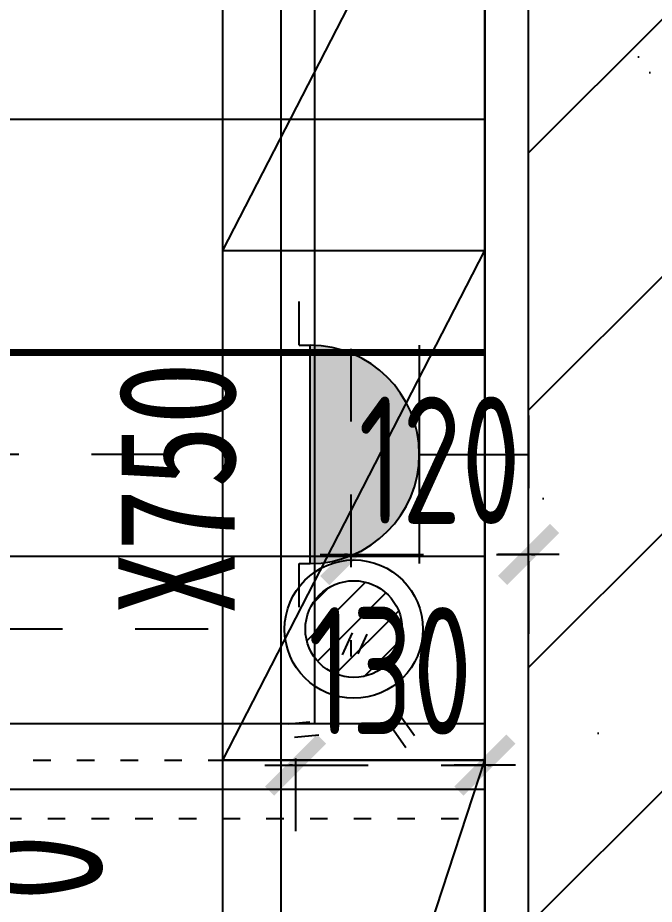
# Model space of a CAD drawing. Extents: x 133656 to 214778, y 12424 to 51506.
# Drawn here: x 162145 to 162582, y 20991 to 21600 of the extents above; entities that cross this region are included whole.
import ezdxf

# ---------------------------------------------------------------- set-up
doc = ezdxf.new("R2010")
doc.units = 0
doc.header["$MEASUREMENT"] = 0
for name, pattern in [('ACAD_ISO03W100', [30, 12, -18]), ('DASH', [0.35, 0.25, -0.1]), ('家具虚线平面', [100, 50, -50])]:
    doc.linetypes.add(name, pattern=pattern)
doc.layers.get('Defpoints').update_dxf_attribs({"color": 8})
for name, color, linetype in [('A-HATH', 8, 'Continuous'), ('B4.装修完成面', 112, 'Continuous'), ('B6.新建墙体定位', 203, 'Continuous'), ('B9.完成面定位', 203, 'Continuous'), ('E1.地面-(平面图)', 136, 'Continuous'), ('F5.洁具层', 133, 'Continuous'), ('G5.天花看线', 152, 'Continuous'), ('K2.强电插座', 132, 'Continuous'), ('PUB_HATCH', 8, 'Continuous'), ('WALL', 6, 'Continuous'), ('wf2水点排水', 1, 'Continuous'), ('WF2水点标注', 1, 'Continuous'), ('地漏', 4, 'Continuous'), ('铝扣板龙骨', 2, 'Continuous')]:
    doc.layers.add(name, color=color, linetype=linetype)
doc.styles.add('标注数字', font='dim.shx', dxfattribs={"width": 0.8})
doc.styles.add('标题文字', font='')
doc.styles.get('标题文字').set_extended_font_data('SimSun')
doc.dimstyles.new('设计2017', dxfattribs={"dimscale": 100, "dimtxt": 2.5, "dimasz": 0.06, "dimexe": 2, "dimexo": 2.5, "dimgap": 0.6, "dimtad": 1, "dimdec": 0, "dimrnd": 5, "dimzin": 0, "dimdsep": 46, "dimtxsty": '标注数字', "dimblk": 'HBA_DIMENSION_TICK', "dimcen": 0.125, "dimclrd": 44, "dimclre": 44, "dimclrt": 50, "dimadec": 0, "dimazin": 0, "dimtfac": 1, "dimtdec": 0, "dimtix": 1, "dimtmove": 0, "dimatfit": 3, "dimldrblk": 'HBA_Leader_Arrow', "dimfxl": 7, "dimfxlon": 1, "dimtvp": 1, "dimtolj": 1, "dimtzin": 0, "dimarcsym": 0})
pattern_1 = [(0, (160826.07, 20329.63), (0, 300), []), (90, (160826.07, 20329.63), (-300, 2e-14), [])]

# ---------------------------------------------------------------- blocks, each defined once
blk = doc.blocks.new('不间断电源')
h = blk.add_hatch(color=8)
h.dxf.hatch_style = 1
h.paths.add_polyline_path([(-70.31, 140.62, 1), (70.31, 140.62)])
for p, q in [((-98.44, 147.66), (-70.31, 147.66)), ((-70.31, 147.66), (-70.31, 140.62)), ((70.31, 147.66), (70.31, 140.62)), ((70.31, 147.66), (98.44, 147.66)), ((-70.31, 140.62), (70.31, 140.62)), ((70.31, 70.31), (-70.31, 70.31)), ((0, 70.31), (0, 0))]:
    blk.add_line(p, q)
blk.add_arc((0, 140.62), 70.31, 180, 0)
at = {"color": 1, "style": '标题文字'}
blk.add_attdef('REF.', (86.03, 32.62), '', height=70.9, dxfattribs=at)
blk = doc.blocks.new('HBA_DIMENSION_TICK')
at = {"color": 0, "linetype": 'ByBlock'}
for p, q in [((-10, 0), (0, 0)), ((0, 0), (10, 0))]:
    blk.add_line(p, q, dxfattribs=at)
at = {"color": 50, "linetype": 'ByBlock'}
blk.add_solid([(-10, -7), (-7, -10), (7, 10), (10, 7)], dxfattribs=at)
blk = doc.blocks.new('*D152')
at = {"layer": 'Defpoints', "color": 0, "linetype": '家具虚线平面', "transparency": 16777216}
for p in [(162169.48, 22249.63), (162035.75, 21299.63), (162346.03, 21299.63)]:
    blk.add_point(p, dxfattribs=at)
at = {"layer": 'K2.强电插座', "color": 44, "linetype": '家具虚线平面', "lineweight": -2, "transparency": 16777216}
for p, q in [((162069.48, 22249.63), (161955.75, 22249.63)), ((162035.75, 22247.23), (162035.75, 21302.03)), ((162246.03, 21299.63), (161955.75, 21299.63))]:
    blk.add_line(p, q, dxfattribs=at)
at = {"layer": 'K2.强电插座', "color": 44, "linetype": '家具虚线平面', "lineweight": -2, "transparency": 16777216, "xscale": 2.4, "yscale": 2.4, "zscale": 2.4}
for p, rotation in [((162035.75, 22249.63), 90), ((162035.75, 21299.63), 270)]:
    blk.add_blockref('HBA_DIMENSION_TICK', p, dxfattribs=dict(at, rotation=rotation))
at = {"layer": 'K2.强电插座', "color": 50, "linetype": '家具虚线平面', "transparency": 16777216, "insert": (161961.75, 21774.63), "char_height": 100, "attachment_point": 5, "rotation": 90, "style": '标注数字'}
blk.add_mtext('\\A1;950', dxfattribs=at)
blk = doc.blocks.new('HBA_Leader_Arrow')
at = {"color": 0, "linetype": 'ByBlock', "ltscale": 0.5}
blk.add_line((3.5, 0), (-10, 0), dxfattribs=at)
for points in [[(-10.99, 11.28), (-6.57, 14.38), (-0.55, 0), (3.5, 0)], [(-10.99, -11.28), (-6.57, -14.38), (-0.55, 0), (3.5, 0)]]:
    blk.add_solid(points, dxfattribs=at)
blk = doc.blocks.new('*D153')
at = {"layer": 'Defpoints', "color": 0, "linetype": '家具虚线平面', "transparency": 16777216}
for p in [(162035.75, 21299.63), (162346.03, 21299.63), (162169.48, 20299.63)]:
    blk.add_point(p, dxfattribs=at)
at = {"layer": 'K2.强电插座', "color": 44, "linetype": '家具虚线平面', "lineweight": -2, "transparency": 16777216}
for p, q in [((162246.03, 21299.63), (161955.75, 21299.63)), ((162035.75, 20302.03), (162035.75, 21297.23)), ((162069.48, 20299.63), (161955.75, 20299.63))]:
    blk.add_line(p, q, dxfattribs=at)
at = {"layer": 'K2.强电插座', "color": 44, "linetype": '家具虚线平面', "lineweight": -2, "transparency": 16777216, "xscale": 2.4, "yscale": 2.4, "zscale": 2.4}
for p, rotation in [((162035.75, 21299.63), 90), ((162035.75, 20299.63), 270)]:
    blk.add_blockref('HBA_DIMENSION_TICK', p, dxfattribs=dict(at, rotation=rotation))
at = {"layer": 'K2.强电插座', "color": 50, "linetype": '家具虚线平面', "transparency": 16777216, "insert": (161961.75, 20799.63), "char_height": 100, "attachment_point": 5, "rotation": 90, "style": '标注数字'}
blk.add_mtext('\\A1;1000', dxfattribs=at)
blk = doc.blocks.new('*D200')
at = {"layer": 'Defpoints', "color": 0, "linetype": '家具虚线平面', "transparency": 16777216}
for p in [(162466.07, 22249.63), (162902.21, 22249.63), (162696.07, 20714.63)]:
    blk.add_point(p, dxfattribs=at)
at = {"layer": 'WF2水点标注', "color": 44, "linetype": '家具虚线平面', "lineweight": -2, "transparency": 16777216}
for p, q in [((162622.21, 22249.63), (162982.21, 22249.63)), ((162902.21, 20717.03), (162902.21, 22247.23)), ((162796.07, 20714.63), (162982.21, 20714.63))]:
    blk.add_line(p, q, dxfattribs=at)
at = {"layer": 'WF2水点标注', "color": 44, "linetype": '家具虚线平面', "lineweight": -2, "transparency": 16777216, "xscale": 2.4, "yscale": 2.4, "zscale": 2.4}
for p, rotation in [((162902.21, 22249.63), 90), ((162902.21, 20714.63), 270)]:
    blk.add_blockref('HBA_DIMENSION_TICK', p, dxfattribs=dict(at, rotation=rotation))
at = {"layer": 'WF2水点标注', "color": 50, "linetype": '家具虚线平面', "transparency": 16777216, "insert": (162828.21, 21482.13), "char_height": 100, "attachment_point": 5, "rotation": 90, "style": '标注数字'}
blk.add_mtext('\\A1;1535', dxfattribs=at)
blk = doc.blocks.new('*D523')
at = {"layer": 'B9.完成面定位', "color": 44, "linetype": '家具虚线平面', "lineweight": -2, "transparency": 16777216}
for p, q in [((162336.03, 21090.72), (162336.03, 21016.22)), ((162466.07, 21090.72), (162466.07, 21016.22)), ((162333.93, 21086.22), (162331.83, 21086.22)), ((162336.03, 21086.22), (162466.07, 21086.22)), ((162468.17, 21086.22), (162470.27, 21086.22))]:
    blk.add_line(p, q, dxfattribs=at)
at = {"layer": 'Defpoints', "color": 0, "linetype": '家具虚线平面', "transparency": 16777216}
for p in [(162336.03, 21178.22), (162466.07, 21178.22), (162466.07, 21086.22)]:
    blk.add_point(p, dxfattribs=at)
at = {"layer": 'B9.完成面定位', "color": 44, "linetype": '家具虚线平面', "lineweight": -2, "transparency": 16777216, "xscale": 2.1, "yscale": 2.1, "zscale": 2.1}
blk.add_blockref('HBA_DIMENSION_TICK', (162336.03, 21086.22), dxfattribs=at)
at = {"layer": 'B9.完成面定位', "color": 44, "linetype": '家具虚线平面', "lineweight": -2, "transparency": 16777216, "xscale": 2.1, "yscale": 2.1, "zscale": 2.1, "rotation": 180}
blk.add_blockref('HBA_DIMENSION_TICK', (162466.07, 21086.22), dxfattribs=at)
at = {"layer": 'B9.完成面定位', "color": 50, "linetype": '家具虚线平面', "transparency": 16777216, "insert": (162401.05, 21150.97), "char_height": 87.5, "attachment_point": 5, "style": '标注数字'}
blk.add_mtext('\\A1;130', dxfattribs=at)
blk = doc.blocks.new('GBHY')
at = {"layer": '地漏', "linetype": 'Continuous'}
h = blk.add_hatch(dxfattribs=at)
h.set_pattern_fill('ANSI31', color=256, scale=4.75, style=0)
h.set_pattern_definition([(45, (-320699.246, -307178.631), (-10.66405414, 10.66405414), [])])
h.paths.add_polyline_path([(162409.32, 21129.63, 1), (162342.82, 21129.63, 1)])
for radius in [47.5, 33.25]:
    blk.add_circle((162376.07, 21129.63), radius, dxfattribs=at)
blk = doc.blocks.new('*D544')
at = {"layer": 'Defpoints', "color": 0, "linetype": '家具虚线平面', "transparency": 16777216}
for p in [(162373.95, 21459.63), (162496.07, 21413.84), (162496.07, 21230.86)]:
    blk.add_point(p, dxfattribs=at)
at = {"layer": 'wf2水点排水', "color": 44, "linetype": '家具虚线平面', "lineweight": -2, "transparency": 16777216}
for p, q in [((162373.95, 21372.13), (162373.95, 21160.86)), ((162496.07, 21326.34), (162496.07, 21160.86)), ((162371.85, 21230.86), (162369.75, 21230.86)), ((162373.95, 21230.86), (162496.07, 21230.86)), ((162498.17, 21230.86), (162500.27, 21230.86))]:
    blk.add_line(p, q, dxfattribs=at)
at = {"layer": 'wf2水点排水', "color": 44, "linetype": '家具虚线平面', "lineweight": -2, "transparency": 16777216, "xscale": 2.1, "yscale": 2.1, "zscale": 2.1}
blk.add_blockref('HBA_DIMENSION_TICK', (162373.95, 21230.86), dxfattribs=at)
at = {"layer": 'wf2水点排水', "color": 44, "linetype": '家具虚线平面', "lineweight": -2, "transparency": 16777216, "xscale": 2.1, "yscale": 2.1, "zscale": 2.1, "rotation": 180}
blk.add_blockref('HBA_DIMENSION_TICK', (162496.07, 21230.86), dxfattribs=at)
at = {"layer": 'wf2水点排水', "color": 50, "linetype": '家具虚线平面', "transparency": 16777216, "insert": (162435.01, 21295.61), "char_height": 87.5, "attachment_point": 5, "style": '标注数字'}
blk.add_mtext('\\A1;120', dxfattribs=at)
blk = doc.blocks.new('*D577')
at = {"layer": 'B6.新建墙体定位', "color": 44, "linetype": '家具虚线平面', "lineweight": -2, "transparency": 16777216}
for p, q in [((162028.57, 22669.63), (161908.35, 22669.63)), ((161978.35, 20331.73), (161978.35, 22667.53)), ((162141.19, 20329.63), (161908.35, 20329.63))]:
    blk.add_line(p, q, dxfattribs=at)
at = {"layer": 'Defpoints', "color": 0, "linetype": '家具虚线平面', "transparency": 16777216}
for p in [(161978.35, 22669.63), (162116.07, 22669.63), (162228.69, 20329.63)]:
    blk.add_point(p, dxfattribs=at)
at = {"layer": 'B6.新建墙体定位', "color": 44, "linetype": '家具虚线平面', "lineweight": -2, "transparency": 16777216, "xscale": 2.1, "yscale": 2.1, "zscale": 2.1}
for p, rotation in [((161978.35, 22669.63), 90), ((161978.35, 20329.63), 270)]:
    blk.add_blockref('HBA_DIMENSION_TICK', p, dxfattribs=dict(at, rotation=rotation))
at = {"layer": 'B6.新建墙体定位', "color": 50, "linetype": '家具虚线平面', "transparency": 16777216, "insert": (161913.6, 21499.63), "char_height": 87.5, "attachment_point": 5, "rotation": 90, "style": '标注数字'}
blk.add_mtext('\\A1;2340', dxfattribs=at)
blk = doc.blocks.new('fasxcvjhgnverts')
for p, q in [((325, 0), (-325, 0)), ((-325, 0), (-325, -600)), ((325, -117.02), (-325, -117.02))]:
    blk.add_line(p, q)
blk = doc.blocks.new('*D646')
at = {"layer": 'Defpoints', "color": 0, "linetype": '家具虚线平面', "transparency": 16777216}
for p in [(162076.84, 21179.63), (162376.07, 21179.63), (162326.98, 20299.63)]:
    blk.add_point(p, dxfattribs=at)
at = {"layer": 'wf2水点排水', "color": 44, "linetype": '家具虚线平面', "lineweight": -2, "transparency": 16777216}
for p, q in [((162276.07, 21179.63), (161996.84, 21179.63)), ((162076.84, 20302.03), (162076.84, 21177.23)), ((162226.98, 20299.63), (161996.84, 20299.63))]:
    blk.add_line(p, q, dxfattribs=at)
at = {"layer": 'wf2水点排水', "color": 44, "linetype": '家具虚线平面', "lineweight": -2, "transparency": 16777216, "xscale": 2.4, "yscale": 2.4, "zscale": 2.4}
for p, rotation in [((162076.84, 21179.63), 90), ((162076.84, 20299.63), 270)]:
    blk.add_blockref('HBA_DIMENSION_TICK', p, dxfattribs=dict(at, rotation=rotation))
at = {"layer": 'wf2水点排水', "color": 50, "linetype": '家具虚线平面', "transparency": 16777216, "insert": (162153.93, 20964.32), "char_height": 100, "attachment_point": 5, "rotation": 90, "style": '标注数字'}
blk.add_mtext('\\A1;880', dxfattribs=at)

msp = doc.modelspace()

# ---------------------------------------------------------------- hatches: boundary and pattern name
at = {"layer": 'E1.地面-(平面图)'}
h = msp.add_hatch(dxfattribs=at)
h.set_pattern_fill('_USER', color=256, scale=300, double=1, pattern_type=0)
h.set_pattern_definition(pattern_1)
h.paths.add_polyline_path([(162466.07, 22669.63), (162116.07, 22669.63), (162116.07, 22669.63), (160826.07, 22669.63), (160826.07, 20329.63), (162466.07, 20329.63)])
at = {"layer": 'G5.天花看线'}
h = msp.add_hatch(dxfattribs=at)
h.set_pattern_fill('_USER', color=256, scale=300, double=1, pattern_type=0)
h.set_pattern_definition(pattern_1)
h.paths.add_polyline_path([(162466.07, 22669.63), (162116.07, 22669.63), (162116.07, 23569.63), (160826.07, 23569.63), (160826.07, 20329.63), (162466.07, 20329.63)])
at = {"layer": 'PUB_HATCH'}
h = msp.add_hatch(dxfattribs=at)
h.set_pattern_fill('钢筋混凝土', color=256, scale=50, style=0)
h.set_pattern_definition([(45, (220021.12, 1073.25), (-88.38835, 88.38835), []), (50, (220021.12, 1073.25), (358.6301, -31.376), [37.5, -412.5]), (355, (220021.1, 1073.25), (-69.3757, 376.096), [30, -330]), (100.4514, (220051, 1070.64), (289.2547, 344.7198), [31.87, -350.571]), (46.1842, (220021.1, 1173.25), (533.6205, -82.7595), [56.25, -618.75]), (96.6356, (220065.6, 1166.36), (467.3314, 487.059), [47.805, -525.8565]), (351.1842, (220021.1, 1173.25), (467.331, 487.0593), [45, -495]), (21, (220071.12, 1148.25), (298.4535, -201.3094), [37.5, -412.5]), (326, (220071.1, 1148.25), (121.6577, 362.575), [30, -330]), (71.4514, (220096, 1131.48), (420.1113, 161.2652), [31.87, -350.571]), (37.5, (220021.12, 1073.25), (6.07993, 166.44693), [0, -326, 0, -335, 0, -331.25]), (7.5, (220021.12, 1073.25), (131.53477, 197.20586), [0, -191, 0, -318.5, 0, -126.25]), (327.5, (219909.62, 1073.25), (266.91122, -11.27744), [0, -125, 0, -390, 0, -517.5]), (317.5, (219859.62, 1073.25), (291.5931, 50.0525), [0, -162.5, 0, -259, 0, -367.5])])
h.paths.add_polyline_path([(162696.07, 21599.48), (162496.07, 21599.48), (162496.07, 20599.63), (162696.07, 20599.63)])

# ---------------------------------------------------------------- linework, layer by layer
at = {"layer": 'B4.装修完成面'}
msp.add_lwpolyline([(161696.07, 20299.63), (161696.07, 20329.63), (162466.07, 20329.63), (162466.07, 22669.63), (162116.07, 22669.63), (162116.07, 23569.63), (160826.07, 23569.63), (160826.07, 20329.63), (160896.07, 20329.63), (160896.07, 20299.63)], dxfattribs=at)
at = {"layer": 'F5.洁具层', "color": 3}
for p, q in [((162286.07, 21439.63), (162466.07, 21789.63)), ((162286.07, 21439.63), (162466.07, 21439.63)), ((162286.07, 21089.63), (162466.07, 21439.63)), ((162286.07, 20539.63), (162466.07, 21089.63))]:
    msp.add_line(p, q, dxfattribs=at)
at = {"layer": 'F5.洁具层', "color": 251, "linetype": 'ACAD_ISO03W100'}
for p, q in [((161886.03, 21089.63), (162466.07, 21089.63)), ((161866.03, 21049.63), (162466.07, 21049.63))]:
    msp.add_line(p, q, dxfattribs=at)
at = {"layer": 'F5.洁具层'}
msp.add_line((161866.03, 21069.63), (162466.07, 21069.63), dxfattribs=at)
at = {"layer": 'F5.洁具层', "color": 3}
for points in [[(162286.07, 21089.63), (162286.07, 21789.63), (162466.07, 21789.63), (162466.07, 21089.63)], [(162286.07, 20379.63), (162286.07, 21089.63), (162466.07, 21089.63), (162466.07, 20379.63)]]:
    msp.add_lwpolyline(points, close=True, dxfattribs=at)
at = {"layer": 'WALL'}
msp.add_line((162496.07, 20299.63), (162496.07, 22699.63), dxfattribs=at)
at = {"layer": 'WF2水点标注', "color": 8, "ltscale": 20}
for p, q in [((162368.26, 21161.95), (162375.18, 21177.12)), ((162379.06, 21162.74), (162385.22, 21176.24)), ((162407.97, 21120.24), (162417.65, 21106.65)), ((162345.9, 21115.66), (162331.13, 21114.25)), ((162351.99, 21106.7), (162335.39, 21105.11)), ((162403.26, 21110.48), (162411.86, 21098.4))]:
    msp.add_line(p, q, dxfattribs=at)
at = {"layer": '铝扣板龙骨', "linetype": 'DASH', "ltscale": 100, "const_width": 5}
msp.add_lwpolyline([(162466.07, 21369.63), (160826.07, 21369.63)], dxfattribs=at)

# ---------------------------------------------------------------- block references
at = {"layer": 'A-HATH'}
msp.add_blockref('GBHY', (0, 50), dxfattribs=at)
at = {"layer": 'F5.洁具层', "linetype": 'DASH', "ltscale": 200, "extrusion": (0, 0, -1), "zscale": -1, "rotation": 90.00000000000001}
msp.add_blockref('fasxcvjhgnverts', (-162466.03, 21439.63), dxfattribs=at)
at = {"layer": 'K2.强电插座'}
ref = msp.add_blockref('不间断电源', (162496.03, 21299.63), dxfattribs=dict(at, xscale=1.066666666666561, yscale=1.066666666666561, zscale=1.066666666666561, rotation=90.00000002951766))
ref.add_attrib('REF.', 'X750', (162294.38, 21189.2), dxfattribs={"layer": '0', "color": 1, "height": 80, "rotation": 90, "style": '标题文字', "width": 0.8})

# ---------------------------------------------------------------- dimensions: what is measured, and where the dimension line sits
at = {"layer": 'B6.新建墙体定位', "linetype": '家具虚线平面'}
dim = msp.add_linear_dim(base=(161978.35, 22669.63), p1=(162228.69, 20329.63), p2=(162116.07, 22669.63), angle=270, dimstyle='设计2017', override={"dimscale": 35, "dimtmove": 1}, dxfattribs=at)
dim.commit()
dim.dimension.update_dxf_attribs({"geometry": '*D577', "text_midpoint": (161913.6, 21499.63)})
at = {"layer": 'B9.完成面定位', "linetype": '家具虚线平面'}
dim = msp.add_linear_dim(base=(162466.07, 21086.22), p1=(162336.03, 21178.22), p2=(162466.07, 21178.22), dimstyle='设计2017', override={"dimscale": 35, "dimtmove": 1}, dxfattribs=at)
dim.commit()
dim.dimension.update_dxf_attribs({"geometry": '*D523', "text_midpoint": (162401.05, 21150.97)})
at = {"layer": 'K2.强电插座', "linetype": '家具虚线平面'}
for p1, angle, picture, middle in [((162169.48, 22249.63), 270, '*D152', (161961.75, 21774.63)), ((162169.48, 20299.63), 90, '*D153', (161961.75, 20799.63))]:
    dim = msp.add_linear_dim(base=(162035.75, 21299.63), p1=p1, p2=(162346.03, 21299.63), angle=angle, dimstyle='设计2017', override={"dimscale": 40, "dimrnd": 0, "dimtmove": 2}, dxfattribs=at)
    dim.commit()
    dim.dimension.update_dxf_attribs({"geometry": picture, "text_midpoint": middle})
at = {"layer": 'wf2水点排水', "linetype": '家具虚线平面'}
dim = msp.add_linear_dim(base=(162496.07, 21230.86), p1=(162373.95, 21459.63), p2=(162496.07, 21413.84), dimstyle='设计2017', override={"dimscale": 35}, dxfattribs=at)
dim.commit()
dim.dimension.update_dxf_attribs({"geometry": '*D544', "text_midpoint": (162435.01, 21295.61)})
dim = msp.add_linear_dim(base=(162076.84, 21179.63), p1=(162326.98, 20299.63), p2=(162376.07, 21179.63), angle=270, dimstyle='设计2017', override={"dimscale": 40, "dimrnd": 0, "dimtmove": 2}, dxfattribs=at)
dim.commit()
dim.dimension.update_dxf_attribs({"geometry": '*D646', "text_midpoint": (162153.93, 20964.32), "dimtype": 160})
at = {"layer": 'WF2水点标注', "linetype": '家具虚线平面'}
dim = msp.add_linear_dim(base=(162902.21, 22249.63), p1=(162696.07, 20714.63), p2=(162466.07, 22249.63), angle=270, dimstyle='设计2017', override={"dimscale": 40, "dimrnd": 0, "dimtmove": 2}, dxfattribs=at)
dim.commit()
dim.dimension.update_dxf_attribs({"geometry": '*D200', "text_midpoint": (162828.21, 21482.13)})

doc.saveas('drawing.dxf')
